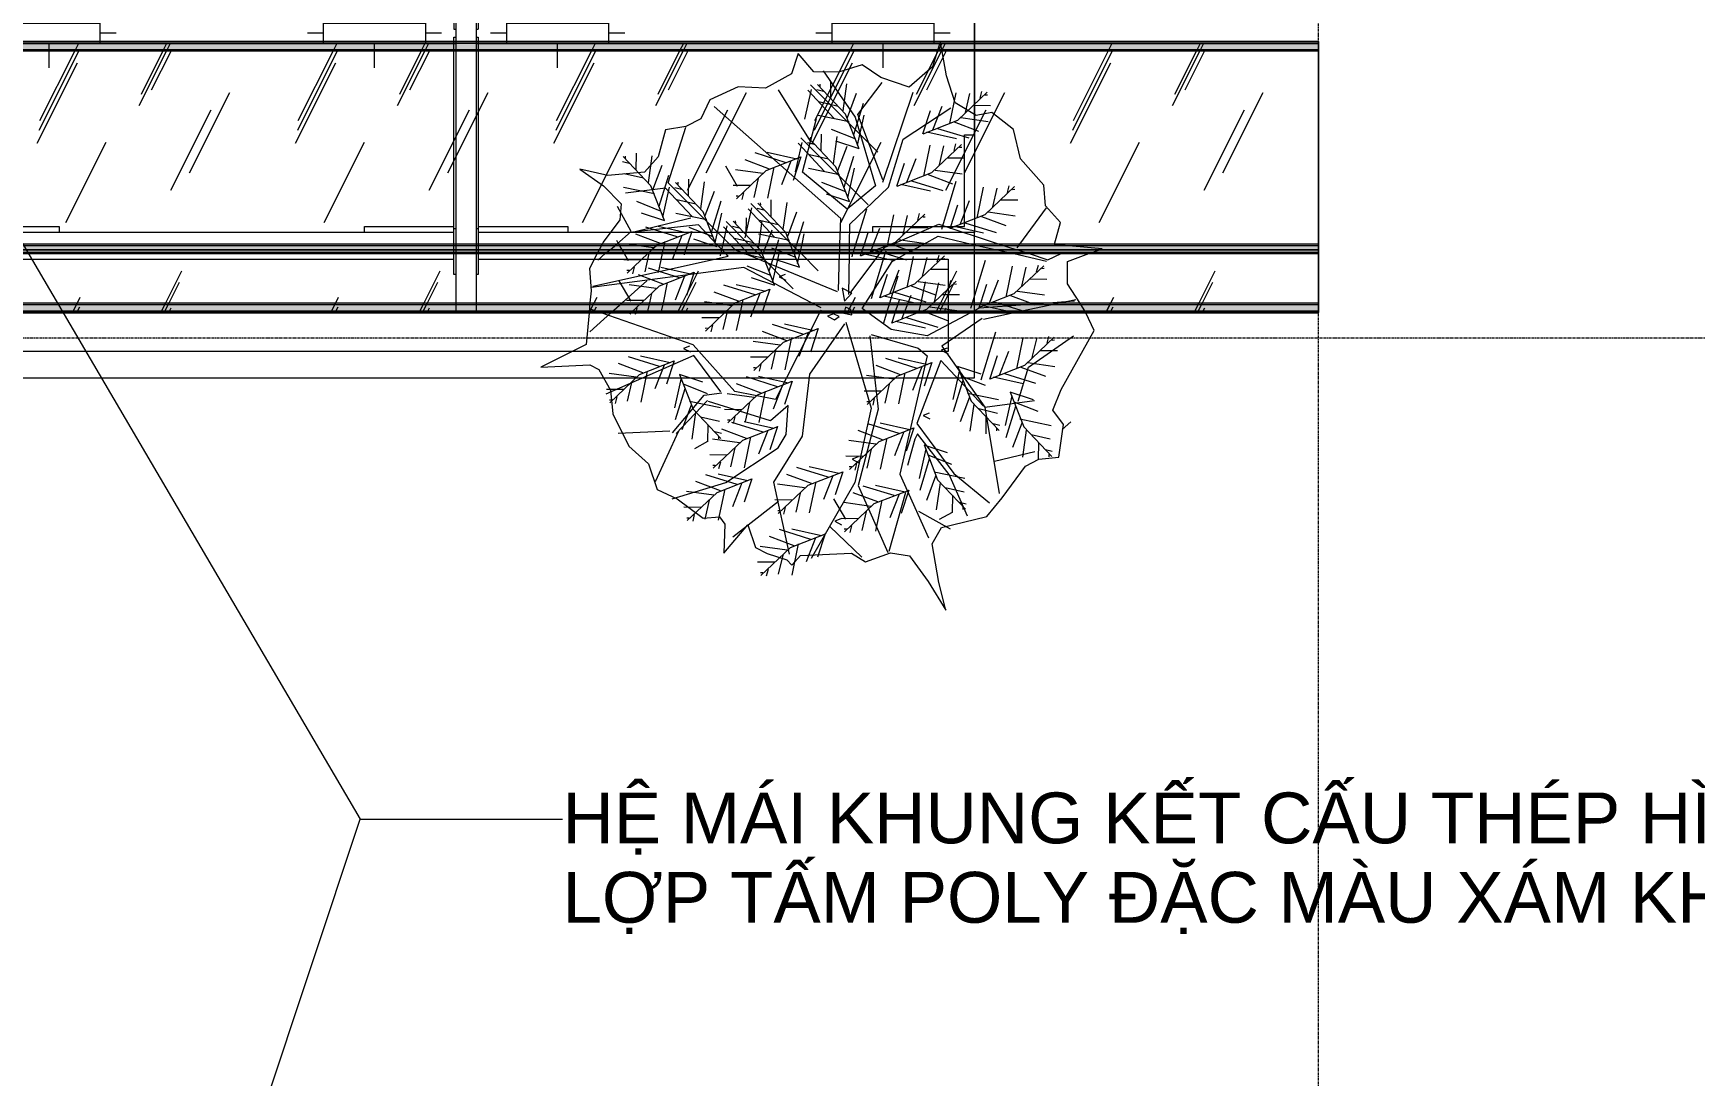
# Model space of a CAD drawing. Header units: millimetres. Extents: x 60855 to 206000, y 5274 to 78634.
# Drawn here: x 144842 to 153010, y 66311 to 71436 of the extents above; entities that cross this region are included whole.
import ezdxf

# ---------------------------------------------------------------- set-up
doc = ezdxf.new("R2010")
doc.units = ezdxf.units.MM
doc.linetypes.add('Grid Line', pattern=[22.225, 12.7, -3.175, 3.175, -3.175])
for name, color, linetype, lineweight in [('A-FLOR', 192, 'Continuous', 9), ('A-GLAZ-CURT', 52, 'Continuous', 9), ('A-GLAZ-CWMG', 51, 'Continuous', 9), ('C-PRKG', 70, 'Continuous', 9), ('G-ANNO-TEXT-1', 7, 'Continuous', 9), ('G-IMPT', 8, 'Continuous', 9), ('L-PLNT-1', 253, 'Continuous', 9), ('S-COLS', 52, 'Continuous', 9), ('S-GRID-1', 1, 'Grid Line', 9)]:
    doc.layers.add(name, color=color, linetype=linetype, lineweight=lineweight)
doc.layers.add('A-GLAZ-CWMG-2', color=51, linetype='Continuous', lineweight=9, transparency=0.5)
doc.styles.add('Arial', font='arial.ttf', dxfattribs={"height": 250})
pattern_1 = [(63.321, (1491.9, 1001.66), (-0.0046, 1263.6984), [441.959, -2386.58]), (63.321, (221.9, 1001.66), (-0.0046, 1263.6984), [441.959, -2386.58]), (63.321, (2099.84, 1245.8), (-0.0046, 1263.6984), [441.959, -2386.58]), (63.321, (829.84, 1245.8), (-0.0046, 1263.6984), [441.959, -2386.58]), (63.321, (2007.8, 1159.6), (-0.0046, 1263.6984), [441.959, -2386.58]), (63.321, (737.8, 1159.6), (-0.0046, 1263.6984), [441.959, -2386.58]), (63.321, (1914, 1653.2), (-0.0046, 1263.6984), [214.813, -2613.726]), (63.321, (644, 1653.2), (-0.0046, 1263.6984), [214.813, -2613.726]), (63.321, (1852.7, 1576.8), (-0.0046, 1263.6984), [441.959, -2386.58]), (63.321, (582.7, 1576.8), (-0.0046, 1263.6984), [441.959, -2386.58]), (63.321, (1863.5, 1631.64), (-0.0046, 1263.6984), [441.959, -2386.58]), (63.321, (593.5, 1631.64), (-0.0046, 1263.6984), [441.959, -2386.58]), (63.321, (1351.1, 1391.06), (-0.0046, 1263.6984), [441.959, -2386.58]), (63.321, (81.1, 1391.06), (-0.0046, 1263.6984), [441.959, -2386.58]), (63.321, (1361.95, 1455.7), (-0.0046, 1263.6984), [441.959, -2386.58]), (63.321, (91.95, 1455.7), (-0.0046, 1263.6984), [441.959, -2386.58]), (63.321, (1364.87, 1502.3), (-0.0046, 1263.6984), [441.959, -2386.58]), (63.321, (94.87, 1502.3), (-0.0046, 1263.6984), [441.959, -2386.58])]

# ---------------------------------------------------------------- blocks, each defined once
blk = doc.blocks.new('xe oto1 - xe oto-V72-TKCS_NHÀ XE 1 - MẶT BẰNG MÁI')
at = {"layer": 'C-PRKG'}
for p, q in [((-2500, 0), (-50, 0)), ((-500, 0), (-50, 0)), ((-2500, 0), (-2000, 0)), ((-2500, -48.8), (-2500, -1)), ((-2500, -48.8), (-2500, -1)), ((-2500, -500), (-2500, -48.8)), ((-2500, -926.1), (-2500, -48.8)), ((-2000, -1), (-2000, -48.8)), ((-2000, -48.8), (-2000, -100)), ((-500, -48.8), (-500, -1)), ((-500, -100), (-500, -48.8)), ((-2450, -100), (-2450, -500)), ((-2000, -100), (-2450, -100)), ((-50, -100), (-500, -100)), ((-2450, -500), (-2500, -500)), ((-2500, -500), (-2500, -926.1)), ((-2500, -926.1), (-2500, -500)), ((-2500, -944.4), (-2500, -926.1)), ((-2500, -926.1), (-2500, -944.4)), ((-2500, -944.4), (-2500, -926.1)), ((-2500, -973.8), (-2500, -945.6)), ((-2500, -945.6), (-2500, -973.8)), ((-2500, -973.8), (-2500, -945.6)), ((-2500, -1921.1), (-2500, -973.8)), ((-2500, -973.8), (-2500, -1921.1)), ((-2500, -1921.1), (-2500, -973.8)), ((-2500, -1939.4), (-2500, -1921.1)), ((-2500, -1921.1), (-2500, -1939.4)), ((-2500, -1939.4), (-2500, -1921.1)), ((-2500, -1968.9), (-2500, -1940.6)), ((-2500, -1940.6), (-2500, -1968.9)), ((-2500, -1968.9), (-2500, -1940.6)), ((-2500, -2916.2), (-2500, -1968.9)), ((-2500, -1968.9), (-2500, -2916.2)), ((-2500, -2916.2), (-2500, -1968.9)), ((-2500, -2934.5), (-2500, -2916.2)), ((-2500, -2916.2), (-2500, -2934.5)), ((-2500, -2934.5), (-2500, -2916.2)), ((-2500, -2963.9), (-2500, -2935.7)), ((-2500, -2935.7), (-2500, -2963.9)), ((-2500, -2963.9), (-2500, -2935.7)), ((-2500, -3911.2), (-2500, -2963.9)), ((-2500, -2963.9), (-2500, -3911.2)), ((-2500, -3911.2), (-2500, -2963.9)), ((-2050, -3911.2), (-2050, -3820)), ((-2050, -3911.2), (-2050, -3820)), ((-450, -3911.2), (-450, -3820)), ((-450, -3911.2), (-450, -3820)), ((-2500, -3950.6), (-2500, -3911.2)), ((-2500, -3911.2), (-2500, -3950.6)), ((-2500, -3950.6), (-2500, -3911.2)), ((-2050, -3950), (-2050, -3911.2)), ((-2050, -3950), (-2050, -3911.2)), ((-450, -3950), (-450, -3911.2)), ((-450, -3950), (-450, -3911.2)), ((-2500, -3959), (-2500, -3950.6)), ((-2500, -3950.6), (-2500, -3959)), ((-2500, -3959), (-2500, -3950.6)), ((-2500, -4041), (-2500, -3959)), ((-2500, -3959), (-2500, -4041)), ((-2500, -4041), (-2500, -3959)), ((-2300, -4000), (-2380, -4000)), ((-2300, -4000), (-2380, -4000)), ((-2300, -3950), (-1800, -3950)), ((-2300, -3959), (-2300, -3950.6)), ((-2300, -4041), (-2300, -3959)), ((-1800, -3950.6), (-1800, -3959)), ((-1800, -3959), (-1800, -4041)), ((-1720, -4000), (-1800, -4000)), ((-1720, -4000), (-1800, -4000)), ((-700, -4000), (-780, -4000)), ((-700, -4000), (-780, -4000)), ((-700, -3950), (-200, -3950)), ((-700, -3959), (-700, -3950.6)), ((-700, -4041), (-700, -3959)), ((-200, -3950.6), (-200, -3959)), ((-200, -3959), (-200, -4041)), ((-120, -4000), (-200, -4000)), ((-120, -4000), (-200, -4000)), ((-2500, -4049.4), (-2500, -4041)), ((-2500, -4041), (-2500, -4049.4)), ((-2500, -4049.4), (-2500, -4041)), ((-2500, -4088.8), (-2500, -4049.4)), ((-2500, -4049.4), (-2500, -4088.8)), ((-2500, -4088.8), (-2500, -4049.4)), ((-2300, -4049.4), (-2300, -4041)), ((-1800, -4050), (-2300, -4050)), ((-2050, -4088.8), (-2050, -4050)), ((-2050, -4088.8), (-2050, -4050)), ((-1800, -4041), (-1800, -4049.4)), ((-700, -4049.4), (-700, -4041)), ((-200, -4050), (-700, -4050)), ((-450, -4088.8), (-450, -4050)), ((-450, -4088.8), (-450, -4050)), ((-200, -4041), (-200, -4049.4)), ((-2500, -4980), (-2500, -4088.8)), ((-2500, -4088.8), (-2500, -4500)), ((-2500, -4500), (-2500, -4088.8)), ((-2050, -4170), (-2050, -4088.8)), ((-2050, -4170), (-2050, -4088.8)), ((-450, -4170), (-450, -4088.8)), ((-450, -4170), (-450, -4088.8)), ((-2500, -4500), (-2450, -4500)), ((-2500, -4980), (-2500, -4500)), ((-2450, -4500), (-2450, -4950)), ((-2450, -4950), (-2000, -4950)), ((-2000, -4950), (-2000, -4980)), ((-500, -4950), (-60, -4950)), ((-500, -4980), (-500, -4950))]:
    blk.add_line(p, q, dxfattribs=at)
blk = doc.blocks.new('CAY GIANG HUONG - CAY GIANG HUONG_dwg-V80-TKCS_NHÀ XE 1 - MẶT BẰNG MÁI')
at = {"layer": 'G-IMPT'}
for p, q in [((623, 1669), (608, 1619)), ((626, 1679), (623, 1669)), ((628, 1669), (627, 1679)), ((637, 1619), (628, 1669)), ((664, 1469), (637, 1619)), ((-47, 1330), (-46, 1436)), ((-172, 1068), (-368, 1383)), ((-205, 1203), (-164, 1385)), ((-26, 1206), (-188, 1381)), ((242, 1000), (-171, 1413)), ((-91, 1372), (-132, 1382)), ((-111, 1404), (-112, 1417)), ((29, 1254), (52, 1420)), ((56, 1212), (112, 1362)), ((273, 815), (459, 1368)), ((685, 1175), (725, 1365)), ((781, 1243), (808, 1360)), ((872, 1332), (882, 1373)), ((903, 1352), (917, 1352)), ((-2, 1281), (-119, 1308)), ((95, 1109), (154, 1301)), ((117, 1043), (158, 1226)), ((519, 1112), (566, 1255)), ((580, 1137), (638, 1283)), ((830, 1288), (936, 1286)), ((1076, 1138), (944, 1243)), ((-1045, 811), (-937, 1153)), ((-220, 877), (-134, 1207)), ((66, 1185), (-124, 1225)), ((104, 1081), (-42, 1138)), ((543, 1124), (726, 1083)), ((609, 1146), (801, 1087)), ((711, 1185), (862, 1129)), ((753, 1212), (920, 1189)), ((-264, 878), (-223, 1060)), ((-84, 881), (-246, 1055)), ((184, 675), (-230, 1088)), ((-149, 1047), (-190, 1057)), ((-169, 1079), (-170, 1092)), ((-105, 1005), (-104, 1111)), ((-30, 928), (-7, 1095)), ((129, 1020), (-15, 1067)), ((-3, 886), (54, 1037)), ((526, 852), (565, 1043)), ((622, 921), (649, 1038)), ((712, 1009), (723, 1050)), ((744, 1030), (758, 1030)), ((-1286, 930), (-1327, 940)), ((-1307, 962), (-1307, 975)), ((-1242, 888), (-1241, 994)), ((-1167, 811), (-1144, 978)), ((-1140, 769), (-1083, 920)), ((-422, 896), (-573, 953)), ((-320, 935), (-512, 995)), ((-254, 957), (-437, 998)), ((-291, 945), (-349, 799)), ((-230, 970), (-277, 826)), ((-61, 956), (-177, 983)), ((36, 784), (96, 976)), ((360, 790), (407, 933)), ((421, 815), (478, 961)), ((670, 965), (776, 964)), ((-1198, 839), (-1315, 866)), ((-1101, 667), (-1042, 859)), ((-920, 729), (-919, 834)), ((-845, 652), (-822, 818)), ((-693, 916), (-621, 791)), ((-464, 869), (-631, 892)), ((-492, 838), (-519, 722)), ((-396, 907), (-436, 716)), ((8, 860), (-183, 900)), ((58, 718), (99, 901)), ((449, 824), (642, 765)), ((552, 863), (702, 806)), ((594, 890), (760, 867)), ((635, 526), (725, 821)), ((-1129, 743), (-1320, 783)), ((-1079, 601), (-1038, 784)), ((-668, 435), (-1045, 811)), ((-964, 771), (-1005, 781)), ((-830, 633), (-1001, 814)), ((-985, 802), (-985, 816)), ((-818, 610), (-761, 760)), ((-541, 794), (-647, 795)), ((-615, 730), (-628, 729)), ((-583, 750), (-593, 709)), ((46, 755), (-101, 813)), ((71, 694), (-73, 742)), ((384, 802), (566, 761)), ((853, 594), (892, 784)), ((902, 617), (1083, 788)), ((949, 663), (976, 779)), ((1040, 751), (1050, 792)), ((1071, 771), (1085, 772)), ((-1092, 638), (-1238, 696)), ((-1067, 577), (-1210, 624)), ((-807, 584), (-998, 623)), ((-876, 680), (-992, 707)), ((-752, 435), (-830, 633)), ((-779, 508), (-719, 700)), ((-757, 442), (-716, 624)), ((-572, 474), (-531, 657)), ((-392, 477), (-554, 652)), ((-288, 435), (-537, 684)), ((-457, 643), (-498, 654)), ((-477, 675), (-478, 689)), ((-413, 602), (-412, 707)), ((-338, 525), (-315, 691)), ((-311, 483), (-254, 633)), ((108, 435), (175, 651)), ((305, 435), (342, 615)), ((489, 581), (499, 622)), ((687, 531), (734, 675)), ((688, 533), (902, 617)), ((748, 556), (805, 702)), ((921, 632), (1087, 608)), ((998, 707), (1103, 706)), ((1115, 435), (1279, 658)), ((-991, 479), (-1183, 538)), ((-925, 501), (-1108, 542)), ((-903, 511), (-1096, 435)), ((-901, 513), (-927, 435)), ((-769, 479), (-916, 536)), ((-708, 435), (-683, 546)), ((-608, 435), (-706, 541)), ((-552, 435), (-690, 573)), ((-610, 533), (-651, 543)), ((-514, 435), (-647, 576)), ((-630, 564), (-631, 578)), ((-566, 491), (-565, 597)), ((-487, 435), (-467, 580)), ((-369, 553), (-485, 580)), ((-439, 435), (-407, 522)), ((-254, 435), (-212, 573)), ((217, 435), (255, 533)), ((333, 435), (617, 557)), ((398, 493), (425, 610)), ((447, 537), (553, 536)), ((521, 602), (534, 602)), ((617, 557), (989, 435)), ((711, 544), (893, 503)), ((777, 565), (969, 506)), ((879, 605), (1029, 548)), ((-1451, 435), (-1470, 400)), ((-1403, 400), (-1362, 435)), ((-1364, 459), (-1350, 435)), ((-1350, 435), (-1330, 400)), ((-1135, 412), (-1300, 435)), ((-1093, 439), (-1244, 496)), ((-1070, 435), (-1077, 400)), ((-1067, 450), (-1070, 435)), ((-983, 435), (-997, 400)), ((-962, 488), (-983, 435)), ((-927, 435), (-938, 400)), ((-797, 435), (-888, 465)), ((-744, 418), (-797, 435)), ((-746, 419), (-752, 435)), ((-714, 400), (-748, 435)), ((-716, 400), (-708, 435)), ((-633, 400), (-668, 435)), ((-521, 442), (-638, 469)), ((-576, 400), (-608, 435)), ((-517, 400), (-552, 435)), ((-480, 400), (-514, 435)), ((-300, 457), (-490, 496)), ((-490, 414), (-487, 435)), ((-453, 400), (-439, 435)), ((-385, 400), (-408, 409)), ((-384, 400), (-373, 435)), ((-373, 435), (-365, 462)), ((-281, 400), (-295, 435)), ((-253, 400), (-288, 435)), ((-265, 400), (-254, 435)), ((-230, 400), (-222, 435)), ((-222, 435), (-209, 497)), ((9, 400), (10, 435)), ((68, 400), (69, 435)), ((98, 400), (108, 435)), ((149, 400), (161, 435)), ((161, 435), (184, 505)), ((203, 400), (217, 435)), ((231, 400), (321, 435)), ((302, 424), (305, 435)), ((328, 435), (421, 400)), ((370, 462), (537, 439)), ((461, 400), (526, 435)), ((526, 435), (613, 483)), ((613, 483), (819, 435)), ((819, 435), (972, 400)), ((989, 435), (1097, 400)), ((1098, 412), (1115, 435)), ((1327, 432), (1328, 435)), ((-1470, 399), (-1482, 376)), ((-1478, 336), (-1432, 376)), ((-1432, 376), (-1405, 399)), ((-1329, 399), (-1316, 376)), ((-1212, 337), (-1318, 338)), ((-1316, 376), (-1291, 334)), ((-1171, 376), (-1297, 256)), ((-1164, 376), (-1190, 265)), ((-1146, 399), (-1171, 376)), ((-1163, 382), (-1164, 376)), ((-1083, 376), (-1107, 260)), ((-1078, 399), (-1083, 376)), ((-1006, 376), (-1020, 342)), ((-997, 399), (-1006, 376)), ((-946, 376), (-948, 369)), ((-939, 399), (-946, 376)), ((-724, 363), (-722, 376)), ((-722, 376), (-716, 399)), ((-691, 376), (-713, 399)), ((-595, 376), (-643, 386)), ((-576, 376), (-631, 398)), ((-453, 346), (-595, 376)), ((-6, 141), (-576, 376)), ((-553, 376), (-574, 399)), ((-545, 366), (-553, 376)), ((-492, 376), (-515, 399)), ((-277, 160), (-492, 376)), ((-392, 182), (-468, 376)), ((-463, 372), (-462, 376)), ((-462, 376), (-453, 399)), ((-424, 270), (-391, 376)), ((-402, 204), (-364, 376)), ((-391, 376), (-384, 399)), ((-381, 399), (-385, 400)), ((-323, 376), (-381, 399)), ((-237, 291), (-381, 338)), ((-364, 376), (-361, 386)), ((-262, 352), (-323, 376)), ((-272, 376), (-281, 399)), ((-239, 292), (-272, 376)), ((-271, 380), (-266, 399)), ((-229, 376), (-252, 399)), ((-250, 315), (-236, 376)), ((-236, 376), (-231, 399)), ((-124, 271), (-229, 376)), ((2, 150), (8, 376)), ((8, 376), (9, 399)), ((65, 125), (68, 376)), ((68, 376), (68, 399)), ((73, 134), (255, 376)), ((84, 356), (90, 376)), ((90, 376), (97, 399)), ((136, 362), (141, 376)), ((138, 363), (169, 376)), ((141, 376), (149, 399)), ((160, 374), (343, 333)), ((168, 73), (330, 328)), ((169, 376), (228, 399)), ((197, 387), (202, 399)), ((203, 100), (288, 376)), ((226, 396), (291, 376)), ((228, 399), (231, 400)), ((255, 376), (272, 399)), ((288, 376), (294, 394)), ((291, 376), (418, 337)), ((330, 328), (417, 376)), ((417, 376), (459, 399)), ((421, 400), (425, 399)), ((422, 168), (461, 358)), ((425, 399), (479, 378)), ((459, 399), (461, 400)), ((471, 191), (652, 362)), ((518, 236), (545, 353)), ((608, 325), (619, 366)), ((640, 345), (654, 346)), ((824, 73), (904, 335)), ((972, 400), (979, 399)), ((979, 399), (1078, 376)), ((1078, 376), (1280, 329)), ((1097, 400), (1102, 399)), ((1102, 399), (1172, 376)), ((1369, 376), (1390, 386)), ((1408, 328), (1540, 376)), ((1408, 190), (1408, 328)), ((1540, 376), (1604, 399)), ((1604, 399), (1608, 400)), ((-580, 291), (-1517, 168)), ((-1348, 209), (-1275, 83)), ((-1328, 73), (-1176, 209)), ((-1285, 273), (-1299, 272)), ((-1254, 293), (-1264, 252)), ((-1077, 189), (-1227, 245)), ((-975, 228), (-1167, 287)), ((-909, 250), (-1091, 291)), ((-946, 237), (-1003, 91)), ((-885, 262), (-932, 119)), ((-165, 73), (-580, 291)), ((-415, 241), (-561, 299)), ((-390, 180), (-533, 227)), ((256, 105), (303, 249)), ((317, 130), (374, 276)), ((317, 73), (367, 239)), ((490, 205), (656, 182)), ((566, 281), (672, 280)), ((585, 73), (725, 206)), ((682, 169), (692, 210)), ((928, 73), (984, 216)), ((1032, 108), (1071, 299)), ((1128, 177), (1155, 293)), ((1176, 221), (1282, 220)), ((1218, 265), (1229, 306)), ((1250, 285), (1264, 286)), ((-1119, 162), (-1285, 185)), ((-1147, 131), (-1160, 73)), ((-1051, 199), (-1077, 73)), ((-613, 83), (-763, 140)), ((-511, 123), (-703, 182)), ((-423, 155), (-631, 73)), ((-445, 144), (-628, 185)), ((-482, 132), (-505, 73)), ((-421, 157), (-449, 73)), ((257, 107), (471, 191)), ((280, 117), (462, 76)), ((345, 139), (537, 80)), ((429, 73), (448, 120)), ((448, 178), (598, 122)), ((508, 73), (535, 202)), ((591, 80), (618, 197)), ((640, 125), (745, 124)), ((713, 189), (727, 190)), ((875, 73), (913, 189)), ((1058, 119), (1179, 73)), ((1100, 146), (1266, 123)), ((1484, 73), (1408, 190)), ((-1526, 73), (-1531, 14)), ((-1527, -104), (-1397, 12)), ((-1464, 14), (-1525, 35)), ((-1458, 12), (-1462, 13)), ((-1395, 14), (-1328, 73)), ((-1196, 87), (-1301, 88)), ((-1269, 22), (-1283, 22)), ((-1274, 12), (-1281, 5)), ((-1209, 73), (-1272, 14)), ((-1245, 12), (-1248, 1)), ((-1238, 42), (-1245, 14)), ((-1160, 73), (-1174, 14)), ((-1090, 12), (-1091, 9)), ((-1077, 73), (-1090, 14)), ((-777, 73), (-822, 79)), ((-699, 12), (-817, -100)), ((-655, 56), (-777, 73)), ((-686, 12), (-710, -91)), ((-683, 25), (-686, 14)), ((-604, 12), (-627, -96)), ((-591, 73), (-604, 14)), ((-587, 94), (-591, 73)), ((-529, 12), (-540, -14)), ((-505, 73), (-529, 14)), ((-449, 73), (-468, 14)), ((-106, 42), (-165, 73)), ((-107, 28), (-114, 14)), ((183, 12), (181, 13)), ((277, -56), (298, 12)), ((298, 14), (317, 73)), ((329, -51), (350, 12)), ((331, -49), (485, 12)), ((350, 14), (370, 73)), ((370, 73), (376, 93)), ((390, -26), (405, 12)), ((406, 14), (429, 73)), ((485, 12), (489, 13)), ((495, 14), (508, 73)), ((521, 23), (545, 14)), ((546, 13), (550, 12)), ((550, 12), (671, -34)), ((563, 50), (729, 26)), ((815, 13), (812, 12)), ((814, 40), (824, 73)), ((866, 45), (875, 73)), ((867, 47), (934, 73)), ((890, 58), (1072, 17)), ((1080, 12), (891, -28)), ((927, 70), (928, 73)), ((955, 80), (976, 73)), ((976, 73), (1148, 20)), ((1089, 14), (1080, 12)), ((1372, 73), (1089, 14)), ((1179, 73), (1208, 62)), ((1452, 83), (1318, 73)), ((1460, 92), (1372, 73)), ((-732, -19), (-838, -18)), ((-805, -83), (-819, -84)), ((-774, -63), (-784, -104)), ((-213, -120), (-405, -60)), ((-148, -98), (-330, -57)), ((-124, -85), (-171, -229)), ((353, -39), (536, -80)), ((419, -17), (611, -76)), ((-358, -186), (-524, -163)), ((-316, -159), (-466, -102)), ((-290, -148), (-329, -339)), ((-185, -110), (-242, -257)), ((878, -400), (968, -105)), ((1096, -332), (1136, -141)), ((1192, -263), (1219, -147)), ((1283, -175), (1293, -134)), ((1314, -155), (1328, -154)), ((-1201, -357), (-1351, -300)), ((-1098, -318), (-1290, -258)), ((-1033, -296), (-1215, -255)), ((-1009, -283), (-1056, -427)), ((-434, -261), (-540, -260)), ((-476, -305), (-487, -346)), ((-386, -217), (-413, -333)), ((484, -329), (292, -269)), ((550, -307), (368, -266)), ((574, -294), (527, -438)), ((930, -395), (977, -251)), ((991, -370), (1048, -224)), ((1164, -294), (1330, -317)), ((1241, -219), (1346, -220)), ((-1243, -384), (-1409, -361)), ((-1175, -346), (-1214, -537)), ((-1070, -309), (-1127, -455)), ((-965, -388), (-1006, -571)), ((-978, -364), (-834, -411)), ((-373, -442), (-565, -382)), ((-508, -325), (-522, -326)), ((-307, -420), (-490, -379)), ((-283, -407), (-330, -551)), ((340, -395), (174, -372)), ((382, -368), (232, -311)), ((408, -357), (369, -548)), ((513, -320), (456, -466)), ((744, -338), (703, -521)), ((766, -404), (706, -596)), ((731, -315), (875, -362)), ((757, -376), (903, -433)), ((954, -382), (1136, -423)), ((1020, -360), (1212, -420)), ((1122, -321), (1272, -378)), ((-1319, -459), (-1425, -458)), ((-1361, -503), (-1372, -544)), ((-1271, -415), (-1298, -531)), ((-943, -454), (-1003, -646)), ((-953, -425), (-806, -483)), ((-517, -508), (-683, -485)), ((-475, -481), (-625, -424)), ((-449, -470), (-489, -661)), ((-344, -433), (-401, -579)), ((263, -470), (158, -469)), ((312, -426), (285, -542)), ((805, -507), (748, -657)), ((794, -481), (985, -520)), ((1066, -498), (1025, -680)), ((1054, -474), (1197, -521)), ((-1393, -524), (-1407, -524)), ((-804, -526), (-997, -730)), ((-904, -556), (-961, -707)), ((-915, -530), (-724, -570)), ((-877, -598), (-900, -765)), ((-594, -583), (-699, -582)), ((-545, -539), (-572, -655)), ((190, -535), (176, -535)), ((221, -514), (211, -555)), ((832, -549), (809, -715)), ((863, -576), (979, -604)), ((900, -568), (1205, -526)), ((1088, -564), (1029, -756)), ((1079, -535), (1225, -592)), ((-1123, -1024), (-981, -712)), ((-846, -626), (-730, -653)), ((-802, -675), (-803, -781)), ((-565, -760), (-715, -703)), ((-667, -648), (-681, -648)), ((-462, -721), (-654, -661)), ((-636, -627), (-646, -668)), ((-397, -699), (-579, -658)), ((-434, -711), (-491, -857)), ((-373, -686), (-420, -830)), ((272, -768), (122, -711)), ((374, -729), (182, -669)), ((440, -707), (257, -666)), ((464, -694), (417, -838)), ((907, -625), (906, -731)), ((951, -667), (992, -678)), ((972, -699), (972, -712)), ((1127, -666), (1070, -816)), ((1116, -640), (1307, -680)), ((1154, -708), (1131, -874)), ((1429, -657), (1375, -704)), ((-1035, -715), (-1353, -730)), ((-881, -821), (-801, -777)), ((-607, -787), (-773, -764)), ((-758, -717), (-717, -727)), ((-737, -748), (-737, -762)), ((-539, -749), (-578, -940)), ((230, -795), (64, -772)), ((298, -757), (258, -948)), ((403, -719), (345, -866)), ((525, -799), (669, -846)), ((1185, -736), (1302, -763)), ((1229, -785), (1228, -890)), ((-683, -862), (-789, -861)), ((-725, -906), (-736, -947)), ((-635, -818), (-662, -934)), ((153, -870), (47, -869)), ((111, -914), (101, -955)), ((202, -826), (175, -942)), ((537, -823), (496, -1005)), ((559, -888), (500, -1080)), ((550, -860), (696, -917)), ((959, -900), (1207, -840)), ((1273, -827), (1314, -837)), ((1294, -858), (1294, -872)), ((-622, -1043), (-814, -983)), ((-757, -926), (-771, -927)), ((-556, -1021), (-739, -980)), ((-532, -1008), (-579, -1152)), ((-165, -1037), (-316, -981)), ((-63, -998), (-255, -939)), ((3, -976), (-180, -935)), ((-34, -989), (-92, -1135)), ((27, -964), (-20, -1107)), ((80, -935), (66, -935)), ((598, -991), (542, -1141)), ((588, -965), (778, -1004)), ((-766, -1109), (-933, -1086)), ((-724, -1082), (-875, -1025)), ((-698, -1071), (-738, -1262)), ((-593, -1033), (-651, -1180)), ((-207, -1064), (-374, -1041)), ((-235, -1095), (-262, -1212)), ((-139, -1027), (-179, -1217)), ((242, -1150), (92, -1094)), ((344, -1111), (152, -1052)), ((410, -1089), (228, -1048)), ((312, -1452), (414, -1089)), ((373, -1102), (316, -1248)), ((434, -1077), (387, -1221)), ((625, -1033), (602, -1199)), ((656, -1061), (773, -1088)), ((701, -1109), (700, -1215)), ((-843, -1184), (-949, -1183)), ((-794, -1140), (-821, -1256)), ((-367, -1147), (-648, -1367)), ((-284, -1140), (-390, -1138)), ((-357, -1204), (-371, -1205)), ((-326, -1184), (-336, -1225)), ((-29, -1131), (44, -1256)), ((200, -1177), (34, -1154)), ((172, -1208), (145, -1325)), ((268, -1140), (229, -1330)), ((493, -1206), (688, -1316)), ((621, -1255), (702, -1212)), ((745, -1151), (786, -1162)), ((765, -1183), (766, -1197)), ((-916, -1249), (-930, -1249)), ((-885, -1228), (-895, -1269)), ((-169, -1380), (-361, -1320)), ((-104, -1358), (-286, -1317)), ((-53, -1300), (144, -1490)), ((123, -1253), (18, -1252)), ((50, -1317), (36, -1318)), ((81, -1297), (71, -1338)), ((-314, -1446), (-480, -1423)), ((-272, -1419), (-422, -1362)), ((-246, -1408), (-285, -1599)), ((-141, -1370), (-198, -1517)), ((-80, -1345), (-127, -1489)), ((-390, -1521), (-496, -1520)), ((-342, -1477), (-369, -1593)), ((-464, -1585), (-478, -1586)), ((-432, -1565), (-443, -1606))]:
    blk.add_line(p, q, dxfattribs=at)
at = {"layer": 'G-IMPT', "flags": 128}
for points in [[(-150, 1494), (-246, 1605), (-287, 1480), (-448, 1392)], [(146, 1536), (2, 1491), (-150, 1494)], [(436, 1400), (261, 1458), (146, 1536)], [(608, 1619), (578, 1523), (436, 1400)], [(-94, 1499), (104, 1215), (229, 792), (54, 650), (-220, 877)], [(944, 1243), (846, 1225), (718, 1302), (664, 1469)], [(-448, 1392), (-615, 1402), (-790, 1322), (-845, 1204), (-938, 1158), (-1061, 1136)], [(127, 1021), (44, 1234), (-128, 1416)], [(274, 829), (119, 1232), (269, 1428)], [(521, 1113), (734, 1197), (915, 1369)], [(10, 435), (15, 591), (-763, 1280)], [(69, 435), (70, 558), (308, 784), (398, 1079), (691, 1272)], [(-1061, 1136), (-1108, 970), (-1192, 876)], [(1328, 435), (1366, 567), (1272, 669), (1263, 796), (1120, 958), (1076, 1138)], [(69, 696), (-15, 909), (-186, 1090)], [(361, 791), (575, 875), (756, 1047)], [(-1068, 579), (-1152, 792), (-1323, 973)], [(-232, 968), (-445, 884), (-626, 713)], [(-1192, 876), (-1416, 856), (-1588, 895), (-1443, 792), (-1335, 683), (-1343, 583), (-1445, 447), (-1451, 435)], [(-899, 604), (-1061, 779), (-1308, 748)], [(-1362, 435), (-1272, 513), (-1356, 666)], [(-295, 435), (-323, 506), (-494, 687)], [(321, 435), (351, 447), (532, 619)], [(-748, 435), (-859, 553), (-1265, 507), (-907, 596)], [(-1096, 435), (-1116, 427), (-1145, 400)], [(273, 400), (285, 415), (333, 435)], [(1608, 400), (1622, 405), (1327, 432)], [(-1482, 376), (-1530, 284), (-1519, 148), (-1526, 73)], [(-1509, 177), (-677, 360), (-691, 376)], [(-468, 376), (-475, 395), (-479, 399)], [(1172, 376), (1288, 338), (1369, 376)], [(-887, 261), (-1100, 177), (-1209, 73)], [(-327, 248), (-363, 234), (-322, 212)], [(934, 73), (1081, 131), (1262, 302)], [(-1531, 12), (-1549, -183), (-1828, -321), (-1527, -308), (-1472, -337), (-1399, -463), (-1386, -608), (-1287, -808), (-1167, -915), (-1114, -1073), (-990, -1130), (-830, -1250), (-730, -1242), (-697, -1286), (-704, -1465), (-557, -1291), (-508, -1430), (-438, -1467), (-317, -1505), (-286, -1539), (-233, -1480), (80, -1465), (166, -1519), (320, -1462), (437, -1481), (553, -1638), (661, -1816), (618, -1646), (576, -1407), (634, -1308), (913, -1239), (1007, -1124), (1150, -931), (1231, -887), (1355, -875), (1383, -673), (1317, -586), (1370, -458), (1572, -97), (1521, 12)], [(-115, 12), (-386, -521), (-635, -472), (-891, -184), (-1458, 12)], [(-631, 73), (-636, 71), (-697, 14)], [(34, 11), (82, -1), (80, 12)], [(80, 14), (77, 33), (44, 48), (35, 14)], [(180, 14), (146, 38), (168, 73)], [(812, 12), (546, -129), (325, -90), (183, 12)], [(490, 14), (544, 35), (585, 73)], [(1318, 73), (866, 40), (816, 14)], [(1520, 14), (1511, 31), (1484, 73)], [(-125, -87), (-339, -171), (-520, -342)], [(-301, -1471), (-396, -1028), (-220, -746), (-175, -365), (39, -55)], [(47, -46), (201, -573), (101, -1030), (-166, -1497)], [(884, -22), (635, -193), (900, -568), (989, -1099)], [(-914, -193), (-951, -207), (-909, -228)], [(193, -129), (244, -580), (121, -1049), (304, -1460)], [(201, -120), (491, -205), (545, -253), (378, -979), (555, -1370)], [(669, -204), (632, -218), (674, -239)], [(932, -393), (1145, -309), (1326, -138)], [(1104, -530), (1168, -321), (1446, -130)], [(-722, -474), (-888, -249), (-1428, -488)], [(-1010, -285), (-1224, -369), (-1405, -540)], [(573, -296), (359, -380), (178, -551)], [(893, -562), (630, -281), (483, -667), (709, -976), (928, -1155)], [(-976, -366), (-892, -579), (-721, -760)], [(733, -316), (817, -530), (988, -711)], [(-1018, -726), (-824, -493), (-715, -480)], [(-285, -409), (-498, -493), (-679, -664)], [(1055, -476), (1139, -689), (1311, -870)], [(-1021, -1131), (-692, -1031), (-369, -818), (-320, -736), (-309, -558), (-416, -651), (-797, -532)], [(558, -604), (522, -618), (563, -639)], [(-374, -688), (-588, -772), (-769, -943)], [(462, -696), (249, -780), (68, -951)], [(794, -1238), (680, -981), (487, -732), (470, -764), (424, -926)], [(527, -800), (610, -1014), (782, -1195)], [(121, -873), (84, -887), (126, -909)], [(-534, -1010), (-747, -1094), (-928, -1265)], [(25, -966), (-188, -1049), (-369, -1221)], [(433, -1079), (219, -1162), (38, -1334)], [(15, -1254), (-22, -1269), (20, -1290)], [(-81, -1347), (-295, -1431), (-476, -1602)]]:
    blk.add_lwpolyline(points, dxfattribs=at)
for points in [[(24, 164), (38, 84), (83, 133)], [(-66, -9), (-24, -30), (6, -10), (-29, 6)]]:
    blk.add_lwpolyline(points, close=True, dxfattribs=at)
blk = doc.blocks.new('CAY GIANG HUONG - CAY GIANG HUONG-V81-TKCS_NHÀ XE 1 - MẶT BẰNG MÁI')
at = {"xscale": 0.8, "yscale": 0.8, "zscale": 0.8}
blk.add_blockref('CAY GIANG HUONG - CAY GIANG HUONG_dwg-V80-TKCS_NHÀ XE 1 - MẶT BẰNG MÁI', (0, 0), dxfattribs=at)
blk = doc.blocks.new('TRỤ ĐỂ XE - TRỤ ĐỂ XE-V158-TKCS_NHÀ XE 1 - MẶT BẰNG MÁI')
at = {"layer": 'S-COLS'}
for p, q in [((50, 1374.5), (-50, 1374.5)), ((-50, 1325.7), (-50, 1373.5)), ((-50, 1083.8), (-50, 1325.7)), ((50, 1325.7), (50, 1373.5)), ((50, 1083.8), (50, 1325.7)), ((-60, 1083.8), (-60, 1185.4)), ((-60, 1185.4), (-50, 1185.4)), ((50, 1185.4), (60, 1185.4)), ((60, 1185.4), (60, 1083.8)), ((-60, 1065.5), (-60, 1083.8)), ((-60, 1036.1), (-60, 1064.3)), ((-50, 1065.5), (-50, 1083.8)), ((-50, 1036.1), (-50, 1064.3)), ((50, 1065.5), (50, 1083.8)), ((50, 1036.1), (50, 1064.3)), ((60, 1083.8), (60, 1065.5)), ((60, 1064.3), (60, 1036.1)), ((-60, 960.7), (-60, 1036.1)), ((-50, 88.8), (-50, 1036.1)), ((50, 88.8), (50, 1036.1)), ((60, 1036.1), (60, 960.7)), ((-60, 88.8), (-60, 960.7)), ((-50, 960.7), (-60, 960.7)), ((60, 960.7), (50, 960.7)), ((60, 960.7), (60, 88.8)), ((-60, 49.4), (-60, 88.8)), ((-50, 49.4), (-50, 88.8)), ((50, 49.4), (50, 88.8)), ((60, 88.8), (60, 49.4)), ((-60, 41), (-60, 49.4)), ((-60, 20), (-60, 41)), ((-50, 20), (-60, 20)), ((-50, 41), (-50, 49.4)), ((-50, -41), (-50, 41)), ((50, 41), (50, 49.4)), ((50, -41), (50, 41)), ((60, 20), (50, 20)), ((60, 49.4), (60, 41)), ((60, 41), (60, 20)), ((-60, -41), (-60, -20)), ((-50, -20), (-60, -20)), ((-60, -49.4), (-60, -41)), ((-60, -88.8), (-60, -49.4)), ((-50, -88.8), (-50, -41)), ((60, -20), (50, -20)), ((50, -88.8), (50, -41)), ((60, -41), (60, -20)), ((60, -49.4), (60, -41)), ((60, -88.8), (60, -49.4)), ((-60, -1036.1), (-60, -88.8)), ((-50, -1036.1), (-50, -88.8)), ((50, -1036.1), (50, -88.8)), ((60, -1036.1), (60, -88.8)), ((-60, -1064.3), (-60, -1036.1)), ((-50, -1083.8), (-50, -1036.1)), ((50, -1083.8), (50, -1036.1)), ((60, -1064.3), (60, -1036.1)), ((-60, -1083.8), (-60, -1065.5)), ((-60, -1363.3), (-60, -1083.8)), ((-50, -2031.1), (-50, -1083.8)), ((50, -2031.1), (50, -1083.8)), ((60, -1083.8), (60, -1065.5)), ((60, -1363.3), (60, -1083.8)), ((-60, -1966), (-60, -1363.3)), ((-50, -1363.3), (-60, -1363.3)), ((60, -1363.3), (50, -1363.3)), ((60, -1966), (60, -1363.3)), ((-50, -1966), (-60, -1966)), ((-60, -1966), (-60, -1974.9)), ((-60, -1974.9), (-50, -1974.9)), ((-50, -2078.8), (-50, -2031.1)), ((60, -1966), (50, -1966)), ((50, -1974.9), (60, -1974.9)), ((50, -2078.8), (50, -2031.1)), ((60, -1974.9), (60, -1966)), ((-50, -3026.2), (-50, -2078.8)), ((50, -3026.2), (50, -2078.8)), ((-50, -3073.9), (-50, -3026.2)), ((-50, -3951.2), (-50, -3073.9)), ((50, -3073.9), (50, -3026.2)), ((50, -3951.2), (50, -3073.9)), ((-50, -3999), (-50, -3951.2)), ((-50, -4000), (50, -4000)), ((50, -3999), (50, -3951.2))]:
    blk.add_line(p, q, dxfattribs=at)
blk = doc.blocks.new('xe oto1 - xe oto-V177-TKCS_NHÀ XE 1 - MẶT BẰNG MÁI')
at = {"layer": 'C-PRKG'}
for p, q in [((-2450, 0), (0, 0)), ((-500, 0), (0, 0)), ((-2450, 0), (-2000, 0)), ((-2000, -1), (-2000, -48.8)), ((-2000, -48.8), (-2000, -100)), ((-500, -48.8), (-500, -1)), ((-500, -100), (-500, -48.8)), ((0, -1), (0, -48.8)), ((0, -1), (0, -48.8)), ((0, -48.8), (0, -500)), ((0, -48.8), (0, -926.1)), ((-2000, -100), (-2450, -100)), ((-50, -100), (-500, -100)), ((-50, -500), (-50, -100)), ((0, -500), (-50, -500)), ((0, -500), (0, -926.1)), ((0, -926.1), (0, -500)), ((0, -926.1), (0, -944.4)), ((0, -926.1), (0, -944.4)), ((0, -944.4), (0, -926.1)), ((0, -945.6), (0, -973.8)), ((0, -945.6), (0, -973.8)), ((0, -973.8), (0, -945.6)), ((0, -973.8), (0, -1921.1)), ((0, -973.8), (0, -1921.1)), ((0, -1921.1), (0, -973.8)), ((0, -1921.1), (0, -1939.4)), ((0, -1921.1), (0, -1939.4)), ((0, -1939.4), (0, -1921.1)), ((0, -1940.6), (0, -1968.9)), ((0, -1940.6), (0, -1968.9)), ((0, -1968.9), (0, -1940.6)), ((0, -1968.9), (0, -2916.2)), ((0, -1968.9), (0, -2916.2)), ((0, -2916.2), (0, -1968.9)), ((0, -2916.2), (0, -2934.5)), ((0, -2916.2), (0, -2934.5)), ((0, -2934.5), (0, -2916.2)), ((0, -2935.7), (0, -2963.9)), ((0, -2935.7), (0, -2963.9)), ((0, -2963.9), (0, -2935.7)), ((0, -2963.9), (0, -3911.2)), ((0, -2963.9), (0, -3911.2)), ((0, -3911.2), (0, -2963.9)), ((-2050, -3911.2), (-2050, -3820)), ((-2050, -3911.2), (-2050, -3820)), ((-450, -3911.2), (-450, -3820)), ((-450, -3911.2), (-450, -3820)), ((-2050, -3950), (-2050, -3911.2)), ((-2050, -3950), (-2050, -3911.2)), ((-450, -3950), (-450, -3911.2)), ((-450, -3950), (-450, -3911.2)), ((0, -3911.2), (0, -3950.6)), ((0, -3911.2), (0, -3950.6)), ((0, -3950.6), (0, -3911.2)), ((-2300, -4000), (-2380, -4000)), ((-2300, -4000), (-2380, -4000)), ((-2300, -3950), (-1800, -3950)), ((-2300, -3959), (-2300, -3950.6)), ((-2300, -4041), (-2300, -3959)), ((-1800, -3950.6), (-1800, -3959)), ((-1800, -3959), (-1800, -4041)), ((-1720, -4000), (-1800, -4000)), ((-1720, -4000), (-1800, -4000)), ((-700, -4000), (-780, -4000)), ((-700, -4000), (-780, -4000)), ((-700, -3950), (-200, -3950)), ((-700, -3959), (-700, -3950.6)), ((-700, -4041), (-700, -3959)), ((-200, -3950.6), (-200, -3959)), ((-200, -3959), (-200, -4041)), ((-120, -4000), (-200, -4000)), ((-120, -4000), (-200, -4000)), ((0, -3950.6), (0, -3959)), ((0, -3950.6), (0, -3959)), ((0, -3959), (0, -3950.6)), ((0, -3959), (0, -4041)), ((0, -3959), (0, -4041)), ((0, -4041), (0, -3959)), ((-2300, -4049.4), (-2300, -4041)), ((-1800, -4050), (-2300, -4050)), ((-2050, -4088.8), (-2050, -4050)), ((-2050, -4088.8), (-2050, -4050)), ((-1800, -4041), (-1800, -4049.4)), ((-700, -4049.4), (-700, -4041)), ((-200, -4050), (-700, -4050)), ((-450, -4088.8), (-450, -4050)), ((-450, -4088.8), (-450, -4050)), ((-200, -4041), (-200, -4049.4)), ((0, -4041), (0, -4049.4)), ((0, -4041), (0, -4049.4)), ((0, -4049.4), (0, -4041)), ((0, -4049.4), (0, -4088.8)), ((0, -4049.4), (0, -4088.8)), ((0, -4088.8), (0, -4049.4)), ((-2050, -4170), (-2050, -4088.8)), ((-2050, -4170), (-2050, -4088.8)), ((-450, -4170), (-450, -4088.8)), ((-450, -4170), (-450, -4088.8)), ((0, -4088.8), (0, -4980)), ((0, -4088.8), (0, -4500)), ((0, -4500), (0, -4088.8)), ((-50, -4500), (0, -4500)), ((-50, -4950), (-50, -4500)), ((0, -4500), (0, -4980)), ((-2440, -4950), (-2000, -4950)), ((-2000, -4950), (-2000, -4980)), ((-500, -4950), (-50, -4950)), ((-500, -4980), (-500, -4950))]:
    blk.add_line(p, q, dxfattribs=at)
blk = doc.blocks.new('System Panel - Glazed-V180-TKCS_NHÀ XE 1 - MẶT BẰNG MÁI')
at = {"layer": 'A-GLAZ-CURT'}
h = blk.add_hatch(dxfattribs=at)
h.set_pattern_fill('FP_14', color=256, style=0, pattern_type=2)
h.set_pattern_definition(pattern_1)
h.paths.add_polyline_path([(77352.6, 70372), (77352.6, 70400.3), (63152.6, 70400.3), (63152.6, 70372), (71135.3, 70372)])
h.paths.add_polyline_path([(75709, 71347.5), (77352.6, 71347.5), (77352.6, 71386.9), (63152.6, 71386.9), (63152.6, 71347.5), (73422.2, 71347.5)])
h = blk.add_hatch(dxfattribs=at)
h.set_pattern_fill('FP_14', color=256, style=0, pattern_type=2)
h.set_pattern_definition(pattern_1)
h.paths.add_polyline_path([(63152.6, 70400.3), (77352.6, 70400.3), (77352.6, 71347.5), (63152.6, 71347.5), (63152.6, 70451.8)])
h = blk.add_hatch(dxfattribs=at)
h.set_pattern_fill('FP_32', color=256, style=0, pattern_type=2)
h.set_pattern_definition([(11.254, (1491.89, 69465.5), (0.00039, 126.3567), [202.328, -1092.571]), (11.254, (221.89, 69465.5), (0.00039, 126.3567), [202.328, -1092.571]), (11.254, (2099.84, 69489.91), (0.00039, 126.3567), [202.328, -1092.571]), (11.254, (829.84, 69489.91), (0.00039, 126.3567), [202.328, -1092.571]), (11.254, (2007.82, 69481.3), (0.00039, 126.3567), [202.328, -1092.571]), (11.254, (737.82, 69481.3), (0.00039, 126.3567), [202.328, -1092.571]), (11.254, (1914.03, 69530.65), (0.00039, 126.3567), [98.341, -1196.558]), (11.254, (644.03, 69530.65), (0.00039, 126.3567), [98.341, -1196.558]), (11.254, (1852.68, 69523.01), (0.00039, 126.3567), [202.328, -1092.571]), (11.254, (582.68, 69523.01), (0.00039, 126.3567), [202.328, -1092.571]), (11.254, (1863.51, 69528.49), (0.00039, 126.3567), [202.328, -1092.571]), (11.254, (593.51, 69528.49), (0.00039, 126.3567), [202.328, -1092.571]), (11.254, (1351.12, 69504.43), (0.00039, 126.3567), [202.328, -1092.571]), (11.254, (81.12, 69504.43), (0.00039, 126.3567), [202.328, -1092.571]), (11.254, (1361.95, 69510.9), (0.00039, 126.3567), [202.328, -1092.571]), (11.254, (91.95, 69510.9), (0.00039, 126.3567), [202.328, -1092.571]), (11.254, (1364.87, 69515.56), (0.00039, 126.3567), [202.328, -1092.571]), (11.254, (94.87, 69515.56), (0.00039, 126.3567), [202.328, -1092.571])])
h.paths.add_polyline_path([(77352.6, 70370.8), (77352.6, 70372), (71135.3, 70370.8)])
for p, q in [((77352.6, 71386.9), (63152.6, 71386.9)), ((65712.6, 71385.7), (73112.6, 71385.7)), ((73212.6, 71385.7), (77352.6, 71385.7)), ((77352.6, 71347.5), (77352.6, 71386.9)), ((77352.6, 71386.9), (77352.6, 71385.7)), ((77352.6, 71385.7), (77352.6, 71347.5)), ((77352.6, 71347.5), (77352.6, 70400.3)), ((77352.6, 70400.3), (77352.6, 71347.1)), ((63152.6, 70372), (77352.6, 70372)), ((77352.6, 70370.8), (63152.6, 70370.8)), ((77352.6, 70372), (77352.6, 70400.3)), ((77352.6, 70400.3), (77352.6, 70372)), ((77352.6, 70370.8), (77352.6, 70372))]:
    blk.add_line(p, q, dxfattribs=at)
blk = doc.blocks.new('Rectangular Mullion - 40 x 80mm-V181-TKCS_NHÀ XE 1 - MẶT BẰNG MÁI')
at = {"layer": 'A-GLAZ-CWMG-2'}
for points in [[(77352.6, 71355.5), (77352.6, 71395.3), (63152.6, 71395.3), (63152.6, 71355.5), (75709, 71355.5)], [(77352.6, 71347.5), (77352.6, 71355.5), (63152.6, 71355.5), (63152.6, 71347.5), (75709, 71347.5)]]:
    blk.add_hatch(color=256, dxfattribs=at).paths.add_polyline_path(points)
at = {"layer": 'A-GLAZ-CWMG'}
for p, q in [((77352.6, 71395.3), (63152.6, 71395.3)), ((63152.6, 71387.3), (77352.6, 71387.3)), ((77352.6, 71387.3), (77352.6, 71395.3)), ((77352.6, 71395.3), (77352.6, 71355.5)), ((77352.6, 71347.5), (77352.6, 71387.3)), ((77352.6, 71355.5), (63152.6, 71355.5)), ((77352.6, 71347.5), (63152.6, 71347.5)), ((77352.6, 71355.5), (77352.6, 71347.5))]:
    blk.add_line(p, q, dxfattribs=at)
blk = doc.blocks.new('Rectangular Mullion - 40 x 80mm-V182-TKCS_NHÀ XE 1 - MẶT BẰNG MÁI')
at = {"layer": 'A-GLAZ-CWMG-2'}
for points in [[(77352.6, 70070.8), (77352.6, 70110.6), (63152.6, 70110.6), (63152.6, 70070.8), (71135.3, 70070.8)], [(77352.6, 70062.8), (77352.6, 70070.8), (63152.6, 70070.8), (63152.6, 70062.8), (71135.3, 70062.8)]]:
    blk.add_hatch(color=256, dxfattribs=at).paths.add_polyline_path(points)
at = {"layer": 'A-GLAZ-CWMG'}
for p, q in [((63152.6, 70110.6), (77352.6, 70110.6)), ((63152.6, 70102.6), (77352.6, 70102.6)), ((77352.6, 70102.6), (77352.6, 70110.6)), ((77352.6, 70110.6), (77352.6, 70070.8)), ((77352.6, 70062.8), (77352.6, 70102.6)), ((63152.6, 70070.8), (77352.6, 70070.8)), ((77352.6, 70062.8), (63152.6, 70062.8)), ((77352.6, 70070.8), (77352.6, 70062.8))]:
    blk.add_line(p, q, dxfattribs=at)
blk = doc.blocks.new('System Panel - Glazed-V183-TKCS_NHÀ XE 1 - MẶT BẰNG MÁI')
at = {"layer": 'A-GLAZ-CURT'}
h = blk.add_hatch(dxfattribs=at)
h.set_pattern_fill('FP_14', color=256, style=0, pattern_type=2)
h.set_pattern_definition(pattern_1)
h.paths.add_polyline_path([(63152.6, 70062.8), (77352.6, 70062.8), (77352.6, 70110.6), (63152.6, 70110.6), (63152.6, 70070.8)])
h.paths.add_polyline_path([(63152.6, 70352.5), (77352.6, 70352.5), (77352.6, 70372), (63152.6, 70372), (63152.6, 70360.5)])
h = blk.add_hatch(dxfattribs=at)
h.set_pattern_fill('FP_14', color=256, style=0, pattern_type=2)
h.set_pattern_definition(pattern_1)
h.paths.add_polyline_path([(77352.6, 70062.4), (77352.6, 70062.8), (71135.3, 70062.4)])
h.paths.add_polyline_path([(66561.6, 70110.6), (77352.6, 70110.6), (77352.6, 70352.5), (63152.6, 70352.5), (63152.6, 70110.6), (64274.7, 70110.6)])
h = blk.add_hatch(dxfattribs=at)
h.set_pattern_fill('FP_33', color=256, style=0, pattern_type=2)
h.set_pattern_definition([(11.254, (1491.89, 69155.94), (0.00039, 126.3567), [202.328, -1092.571]), (11.254, (221.89, 69155.94), (0.00039, 126.3567), [202.328, -1092.571]), (11.254, (2099.84, 69180.35), (0.00039, 126.3567), [202.328, -1092.571]), (11.254, (829.84, 69180.35), (0.00039, 126.3567), [202.328, -1092.571]), (11.254, (2007.82, 69171.73), (0.00039, 126.3567), [202.328, -1092.571]), (11.254, (737.82, 69171.73), (0.00039, 126.3567), [202.328, -1092.571]), (11.254, (1914.03, 69221.09), (0.00039, 126.3567), [98.341, -1196.558]), (11.254, (644.03, 69221.09), (0.00039, 126.3567), [98.341, -1196.558]), (11.254, (1852.68, 69213.45), (0.00039, 126.3567), [202.328, -1092.571]), (11.254, (582.68, 69213.45), (0.00039, 126.3567), [202.328, -1092.571]), (11.254, (1863.51, 69218.93), (0.00039, 126.3567), [202.328, -1092.571]), (11.254, (593.51, 69218.93), (0.00039, 126.3567), [202.328, -1092.571]), (11.254, (1351.12, 69194.87), (0.00039, 126.3567), [202.328, -1092.571]), (11.254, (81.12, 69194.87), (0.00039, 126.3567), [202.328, -1092.571]), (11.254, (1361.95, 69201.34), (0.00039, 126.3567), [202.328, -1092.571]), (11.254, (91.95, 69201.34), (0.00039, 126.3567), [202.328, -1092.571]), (11.254, (1364.87, 69206), (0.00039, 126.3567), [202.328, -1092.571]), (11.254, (94.87, 69206), (0.00039, 126.3567), [202.328, -1092.571])])
h.paths.add_polyline_path([(77352.6, 70061.2), (77352.6, 70062.4), (71135.3, 70061.2)])
for p, q in [((77352.6, 70372), (63152.6, 70372)), ((63152.6, 70370.8), (77352.6, 70370.8)), ((77352.6, 70352.5), (77352.6, 70372)), ((77352.6, 70372), (77352.6, 70370.8)), ((77352.6, 70370.8), (77352.6, 70352.5)), ((77352.6, 70352.5), (77352.6, 70110.6)), ((77352.6, 70110.6), (77352.6, 70352.1)), ((77352.6, 70062.8), (77352.6, 70110.6)), ((77352.6, 70110.6), (77352.6, 70062.8)), ((63152.6, 70062.4), (77352.6, 70062.4)), ((77352.6, 70061.2), (63152.6, 70061.2)), ((77352.6, 70061.2), (77352.6, 70062.4))]:
    blk.add_line(p, q, dxfattribs=at)
blk = doc.blocks.new('Rectangular Mullion - 40 x 80mm-V184-TKCS_NHÀ XE 1 - MẶT BẰNG MÁI')
at = {"layer": 'A-GLAZ-CWMG-2'}
for points in [[(77352.6, 70360.5), (77352.6, 70400.3), (63152.6, 70400.3), (63152.6, 70360.5), (71135.3, 70360.5)], [(77352.6, 70352.5), (77352.6, 70360.5), (63152.6, 70360.5), (63152.6, 70352.5), (71135.3, 70352.5)]]:
    blk.add_hatch(color=256, dxfattribs=at).paths.add_polyline_path(points)
at = {"layer": 'A-GLAZ-CWMG'}
for p, q in [((63152.6, 70400.3), (77352.6, 70400.3)), ((63152.6, 70392.3), (77352.6, 70392.3)), ((63152.6, 70360.5), (77352.6, 70360.5)), ((77352.6, 70352.5), (63152.6, 70352.5)), ((77352.6, 70392.3), (77352.6, 70400.3)), ((77352.6, 70400.3), (77352.6, 70360.5)), ((77352.6, 70352.5), (77352.6, 70392.3)), ((77352.6, 70360.5), (77352.6, 70352.5))]:
    blk.add_line(p, q, dxfattribs=at)

msp = doc.modelspace()

# ---------------------------------------------------------------- linework, layer by layer
at = {"layer": 'A-FLOR'}
for p, q in [((149470.1, 72500.7), (149470.1, 70936.3)), ((146910.1, 70456.3), (139530.1, 70456.3)), ((149470.1, 70456.3), (147030.1, 70456.3)), ((149470.1, 70372), (149470.1, 70456.3)), ((139530.1, 70326.3), (146910.1, 70326.3)), ((147030.1, 70326.3), (149340.1, 70326.3)), ((149340.1, 70326.3), (149340.1, 70062.8)), ((149470.1, 70062.8), (149470.1, 70370.8)), ((149340.1, 70061.2), (149340.1, 69871.9)), ((149470.1, 69741.9), (149470.1, 70061.2)), ((149340.1, 69871.9), (136970.1, 69871.9)), ((136840.1, 69741.9), (149470.1, 69741.9))]:
    msp.add_line(p, q, dxfattribs=at)
at = {"layer": 'G-ANNO-TEXT-1'}
for p, q in [((144468, 70949), (146450.1, 67572.1)), ((145143.6, 63647), (146450.1, 67572.1)), ((146450.1, 67572.1), (147443.8, 67572.1)), ((146450.1, 67572.1), (147443.8, 67572.1))]:
    msp.add_line(p, q, dxfattribs=at)
at = {"layer": 'S-GRID-1'}
for p, q in [((151160.1, 53266.5), (151160.1, 74384)), ((164379.9, 69936.9), (144189.1, 69936.9))]:
    msp.add_line(p, q, dxfattribs=at)

# ---------------------------------------------------------------- block references
at = {"layer": 'A-GLAZ-CURT'}
for name in ['System Panel - Glazed-V180-TKCS_NHÀ XE 1 - MẶT BẰNG MÁI', 'System Panel - Glazed-V183-TKCS_NHÀ XE 1 - MẶT BẰNG MÁI']:
    msp.add_blockref(name, (73807.5, 0), dxfattribs=at)
at = {"layer": 'A-GLAZ-CWMG'}
for name in ['Rectangular Mullion - 40 x 80mm-V181-TKCS_NHÀ XE 1 - MẶT BẰNG MÁI', 'Rectangular Mullion - 40 x 80mm-V184-TKCS_NHÀ XE 1 - MẶT BẰNG MÁI', 'Rectangular Mullion - 40 x 80mm-V182-TKCS_NHÀ XE 1 - MẶT BẰNG MÁI']:
    msp.add_blockref(name, (73807.5, 0), dxfattribs=at)
at = {"layer": 'C-PRKG'}
for name, p in [('xe oto1 - xe oto-V72-TKCS_NHÀ XE 1 - MẶT BẰNG MÁI', (146970.1, 75436.3)), ('xe oto1 - xe oto-V177-TKCS_NHÀ XE 1 - MẶT BẰNG MÁI', (149470.1, 75436.3))]:
    msp.add_blockref(name, p, dxfattribs=at)
at = {"layer": 'L-PLNT-1'}
msp.add_blockref('CAY GIANG HUONG - CAY GIANG HUONG-V81-TKCS_NHÀ XE 1 - MẶT BẰNG MÁI', (148800.1, 70051.9), dxfattribs=at)
at = {"layer": 'S-COLS', "rotation": 180}
msp.add_blockref('TRỤ ĐỂ XE - TRỤ ĐỂ XE-V158-TKCS_NHÀ XE 1 - MẶT BẰNG MÁI', (146970.1, 71436.3), dxfattribs=at)

# ---------------------------------------------------------------- texts
at = {"layer": 'G-ANNO-TEXT-1', "insert": (147443.8, 67703.4), "char_height": 250, "width": 7136.25, "attachment_point": 1, "line_spacing_factor": 0.936439, "style": 'Arial'}
msp.add_mtext('\\pt1587.5,3175,4762.5,6350,7937.5,9525,11112.5,12700,14287.5,15875,17462.5,19050,20637.5,22225,23812.5,25400,26987.5,28575,30162.5,31750,33337.5,34925,36512.5,38100,39687.5,41275,42862.5,44450,46037.5,47625,49212.5,50800;HỆ MÁI KHUNG KẾT CẤU THÉP HÌNH - LỢP TẤM POLY ĐẶC MÀU XÁM KHÓI', dxfattribs=at)

doc.saveas('drawing.dxf')
